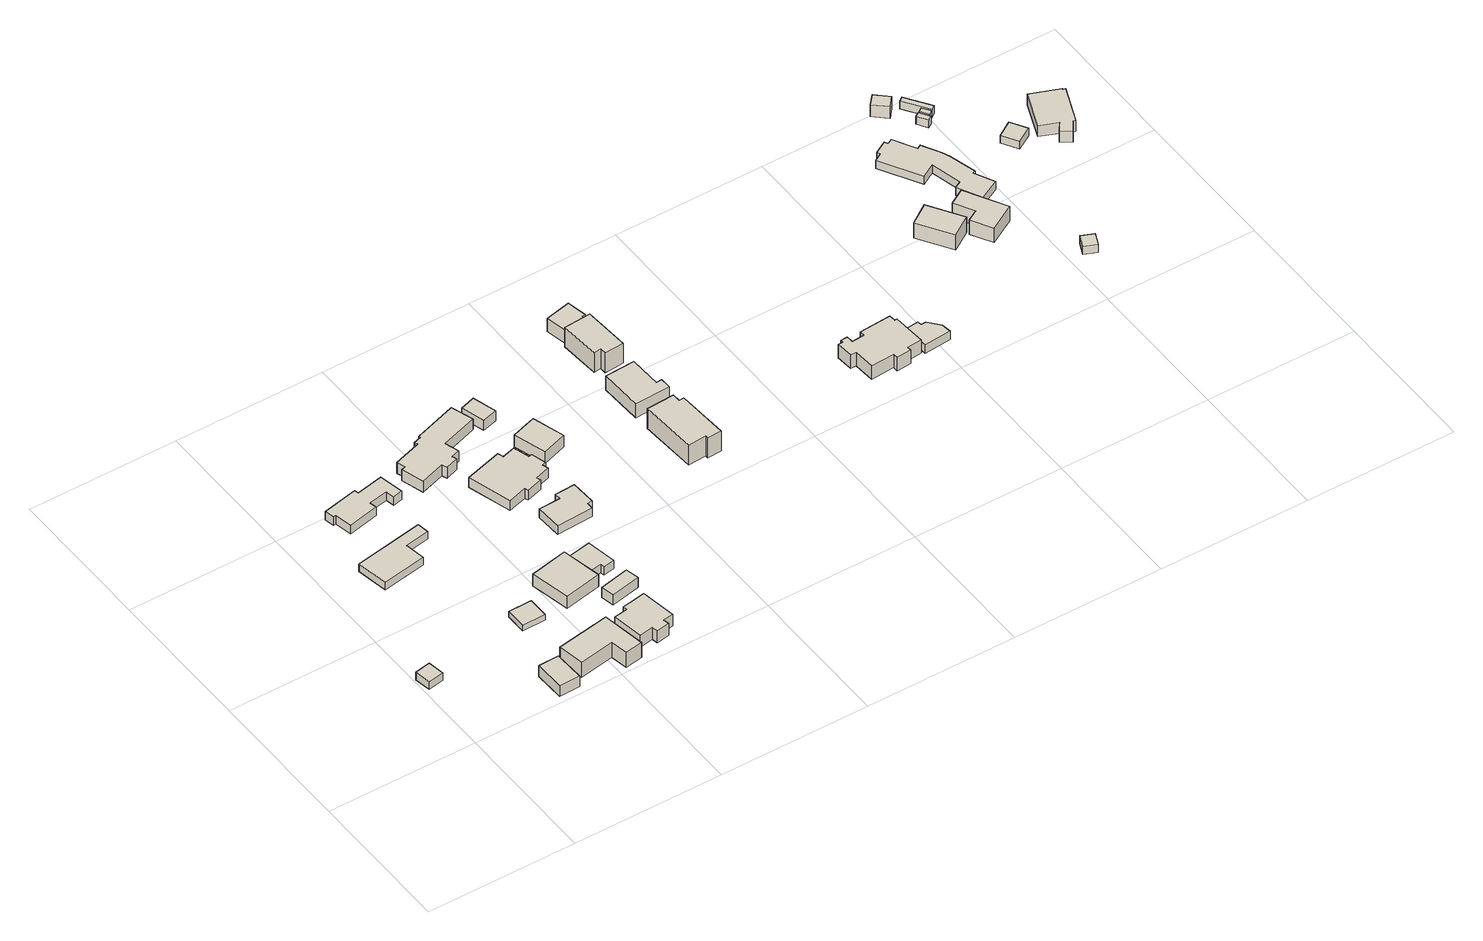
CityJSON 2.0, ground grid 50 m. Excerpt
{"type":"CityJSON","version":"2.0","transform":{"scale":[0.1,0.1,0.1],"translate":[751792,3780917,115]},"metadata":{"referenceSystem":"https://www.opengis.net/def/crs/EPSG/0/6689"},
"CityObjects":{
"building1":{"type":"Building","attributes":{"class":"3003","usage":"461","yearOfConstruction":"0001","measuredHeight":3,"storeysAboveGround":9999,"storeysBelowGround":9999,"RiverFloodingRiskAttribute.description":"4","RiverFloodingRiskAttribute.rank":"2","RiverFloodingRiskAttribute.depth":1.26,"RiverFloodingRiskAttribute.adminType":"2","RiverFloodingRiskAttribute.scale":"2","RiverFloodingRiskAttribute.duration":1.1,"BuildingDetailAttribute.totalFloorArea":-9999,"BuildingDetailAttribute.buildingFootprintArea":-9999,"BuildingDetailAttribute.buildingStructureType":"611","BuildingDetailAttribute.fireproofStructureType":"1011","BuildingDetailAttribute.landUseType":"231","BuildingDetailAttribute.specifiedBuildingCoverageRate":-9999,"BuildingDetailAttribute.specifiedFloorAreaRate":-9999,"BuildingDetailAttribute.buildingHeight":-9999,"BuildingDetailAttribute.surveyYear":"0001","BuildingIDAttribute.prefecture":"35","BuildingIDAttribute.city":"35215"},"address":[{"country":"日本","locality":"山口県周南市大字米光米光上"}],"geometry":[{"type":"Solid","lod":"1","boundaries":[[[[0,1,2,3]],[[2,4,5,3]],[[1,6,4,2]],[[0,7,6,1]],[[3,5,7,0]],[[4,6,7,5]]]]}]},
"building2":{"type":"Building","attributes":{"class":"3001","usage":"461","yearOfConstruction":"0001","measuredHeight":4.3,"storeysAboveGround":9999,"storeysBelowGround":9999,"RiverFloodingRiskAttribute.description":"4","RiverFloodingRiskAttribute.rank":"2","RiverFloodingRiskAttribute.depth":1.38,"RiverFloodingRiskAttribute.adminType":"2","RiverFloodingRiskAttribute.scale":"2","RiverFloodingRiskAttribute.duration":1.3,"BuildingDetailAttribute.totalFloorArea":-9999,"BuildingDetailAttribute.buildingFootprintArea":-9999,"BuildingDetailAttribute.buildingStructureType":"611","BuildingDetailAttribute.fireproofStructureType":"1011","BuildingDetailAttribute.landUseType":"231","BuildingDetailAttribute.specifiedBuildingCoverageRate":-9999,"BuildingDetailAttribute.specifiedFloorAreaRate":-9999,"BuildingDetailAttribute.buildingHeight":-9999,"BuildingDetailAttribute.surveyYear":"0001","BuildingIDAttribute.prefecture":"35","BuildingIDAttribute.city":"35215"},"address":[{"country":"日本","locality":"山口県周南市大字米光米光上"}],"geometry":[{"type":"Solid","lod":"1","boundaries":[[[[8,9,10,11]],[[10,12,13,11]],[[9,14,12,10]],[[8,15,14,9]],[[11,13,15,8]],[[12,14,15,13]]]]}]},
"building3":{"type":"Building","attributes":{"class":"3001","usage":"461","yearOfConstruction":"0001","measuredHeight":5.5,"storeysAboveGround":9999,"storeysBelowGround":9999,"RiverFloodingRiskAttribute.description":"4","RiverFloodingRiskAttribute.rank":"1","RiverFloodingRiskAttribute.depth":0.342,"RiverFloodingRiskAttribute.adminType":"2","RiverFloodingRiskAttribute.scale":"2","RiverFloodingRiskAttribute.duration":0,"BuildingDetailAttribute.totalFloorArea":-9999,"BuildingDetailAttribute.buildingFootprintArea":-9999,"BuildingDetailAttribute.buildingStructureType":"611","BuildingDetailAttribute.fireproofStructureType":"1011","BuildingDetailAttribute.landUseType":"231","BuildingDetailAttribute.specifiedBuildingCoverageRate":-9999,"BuildingDetailAttribute.specifiedFloorAreaRate":-9999,"BuildingDetailAttribute.buildingHeight":-9999,"BuildingDetailAttribute.surveyYear":"0001","BuildingIDAttribute.prefecture":"35","BuildingIDAttribute.city":"35215"},"address":[{"country":"日本","locality":"山口県周南市大字米光米光上"}],"geometry":[{"type":"Solid","lod":"1","boundaries":[[[[16,17,18,19,20,21]],[[20,22,23,21]],[[19,24,22,20]],[[18,25,24,19]],[[17,26,25,18]],[[16,27,26,17]],[[21,23,27,16]],[[22,24,25,26,27,23]]]]}]},
"building4":{"type":"Building","attributes":{"class":"3001","usage":"461","yearOfConstruction":"0001","measuredHeight":2.6,"storeysAboveGround":9999,"storeysBelowGround":9999,"RiverFloodingRiskAttribute.description":"4","RiverFloodingRiskAttribute.rank":"2","RiverFloodingRiskAttribute.depth":0.983,"RiverFloodingRiskAttribute.adminType":"2","RiverFloodingRiskAttribute.scale":"2","RiverFloodingRiskAttribute.duration":1.1,"BuildingDetailAttribute.totalFloorArea":-9999,"BuildingDetailAttribute.buildingFootprintArea":-9999,"BuildingDetailAttribute.buildingStructureType":"611","BuildingDetailAttribute.fireproofStructureType":"1011","BuildingDetailAttribute.landUseType":"231","BuildingDetailAttribute.specifiedBuildingCoverageRate":-9999,"BuildingDetailAttribute.specifiedFloorAreaRate":-9999,"BuildingDetailAttribute.buildingHeight":-9999,"BuildingDetailAttribute.surveyYear":"0001","BuildingIDAttribute.prefecture":"35","BuildingIDAttribute.city":"35215"},"address":[{"country":"日本","locality":"山口県周南市大字米光米光上"}],"geometry":[{"type":"Solid","lod":"1","boundaries":[[[[28,29,30,31]],[[30,32,33,31]],[[29,34,32,30]],[[28,35,34,29]],[[31,33,35,28]],[[32,34,35,33]]]]}]},
"building5":{"type":"Building","attributes":{"class":"3001","usage":"461","yearOfConstruction":"0001","measuredHeight":6.7,"storeysAboveGround":9999,"storeysBelowGround":9999,"RiverFloodingRiskAttribute.description":"4","RiverFloodingRiskAttribute.rank":"2","RiverFloodingRiskAttribute.depth":1.25,"RiverFloodingRiskAttribute.adminType":"2","RiverFloodingRiskAttribute.scale":"2","RiverFloodingRiskAttribute.duration":1.3,"BuildingDetailAttribute.totalFloorArea":-9999,"BuildingDetailAttribute.buildingFootprintArea":-9999,"BuildingDetailAttribute.buildingStructureType":"611","BuildingDetailAttribute.fireproofStructureType":"1011","BuildingDetailAttribute.landUseType":"231","BuildingDetailAttribute.specifiedBuildingCoverageRate":-9999,"BuildingDetailAttribute.specifiedFloorAreaRate":-9999,"BuildingDetailAttribute.buildingHeight":-9999,"BuildingDetailAttribute.surveyYear":"0001","BuildingIDAttribute.prefecture":"35","BuildingIDAttribute.city":"35215"},"address":[{"country":"日本","locality":"山口県周南市大字米光米光上"}],"geometry":[{"type":"Solid","lod":"1","boundaries":[[[[36,37,38,39,40,41]],[[40,42,43,41]],[[39,44,42,40]],[[38,45,44,39]],[[37,46,45,38]],[[36,47,46,37]],[[41,43,47,36]],[[42,44,45,46,47,43]]]]}]},
"building6":{"type":"Building","attributes":{"class":"3001","usage":"461","yearOfConstruction":"0001","measuredHeight":10.7,"storeysAboveGround":9999,"storeysBelowGround":9999,"LandSlideRiskAttribute.description":"1","LandSlideRiskAttribute.areaType":"1","BuildingDetailAttribute.totalFloorArea":-9999,"BuildingDetailAttribute.buildingFootprintArea":-9999,"BuildingDetailAttribute.buildingStructureType":"611","BuildingDetailAttribute.fireproofStructureType":"1011","BuildingDetailAttribute.landUseType":"231","BuildingDetailAttribute.specifiedBuildingCoverageRate":-9999,"BuildingDetailAttribute.specifiedFloorAreaRate":-9999,"BuildingDetailAttribute.buildingHeight":-9999,"BuildingDetailAttribute.surveyYear":"0001","BuildingIDAttribute.prefecture":"35","BuildingIDAttribute.city":"35215"},"address":[{"country":"日本","locality":"山口県周南市大字米光米光上"}],"geometry":[{"type":"Solid","lod":"1","boundaries":[[[[48,49,50,51,52,53,54,55,56,57,58,59]],[[58,60,61,59]],[[57,62,60,58]],[[56,63,62,57]],[[55,64,63,56]],[[54,65,64,55]],[[53,66,65,54]],[[52,67,66,53]],[[51,68,67,52]],[[50,69,68,51]],[[49,70,69,50]],[[48,71,70,49]],[[59,61,71,48]],[[60,62,63,64,65,66,67,68,69,70,71,61]]]]}]},
"building7":{"type":"Building","attributes":{"class":"3001","usage":"461","yearOfConstruction":"0001","measuredHeight":5.3,"storeysAboveGround":9999,"storeysBelowGround":9999,"RiverFloodingRiskAttribute.description":"4","RiverFloodingRiskAttribute.rank":"2","RiverFloodingRiskAttribute.depth":1.03,"RiverFloodingRiskAttribute.adminType":"2","RiverFloodingRiskAttribute.scale":"2","RiverFloodingRiskAttribute.duration":1.2,"BuildingDetailAttribute.totalFloorArea":-9999,"BuildingDetailAttribute.buildingFootprintArea":-9999,"BuildingDetailAttribute.buildingStructureType":"611","BuildingDetailAttribute.fireproofStructureType":"1011","BuildingDetailAttribute.landUseType":"231","BuildingDetailAttribute.specifiedBuildingCoverageRate":-9999,"BuildingDetailAttribute.specifiedFloorAreaRate":-9999,"BuildingDetailAttribute.buildingHeight":-9999,"BuildingDetailAttribute.surveyYear":"0001","BuildingIDAttribute.prefecture":"35","BuildingIDAttribute.city":"35215"},"address":[{"country":"日本","locality":"山口県周南市大字米光米光上"}],"geometry":[{"type":"Solid","lod":"1","boundaries":[[[[72,73,74,75]],[[74,76,77,75]],[[73,78,76,74]],[[72,79,78,73]],[[75,77,79,72]],[[76,78,79,77]]]]}]},
"building8":{"type":"Building","attributes":{"class":"3001","usage":"461","yearOfConstruction":"0001","measuredHeight":7,"storeysAboveGround":9999,"storeysBelowGround":9999,"RiverFloodingRiskAttribute.description":"4","RiverFloodingRiskAttribute.rank":"2","RiverFloodingRiskAttribute.depth":1.35,"RiverFloodingRiskAttribute.adminType":"2","RiverFloodingRiskAttribute.scale":"2","RiverFloodingRiskAttribute.duration":1.4,"BuildingDetailAttribute.totalFloorArea":-9999,"BuildingDetailAttribute.buildingFootprintArea":-9999,"BuildingDetailAttribute.buildingStructureType":"611","BuildingDetailAttribute.fireproofStructureType":"1011","BuildingDetailAttribute.landUseType":"231","BuildingDetailAttribute.specifiedBuildingCoverageRate":-9999,"BuildingDetailAttribute.specifiedFloorAreaRate":-9999,"BuildingDetailAttribute.buildingHeight":-9999,"BuildingDetailAttribute.surveyYear":"0001","BuildingIDAttribute.prefecture":"35","BuildingIDAttribute.city":"35215"},"address":[{"country":"日本","locality":"山口県周南市大字米光米光上"}],"geometry":[{"type":"Solid","lod":"1","boundaries":[[[[80,81,82,83,84,85,86,87,88,89]],[[88,90,91,89]],[[87,92,90,88]],[[86,93,92,87]],[[85,94,93,86]],[[84,95,94,85]],[[83,96,95,84]],[[82,97,96,83]],[[81,98,97,82]],[[80,99,98,81]],[[89,91,99,80]],[[90,92,93,94,95,96,97,98,99,91]]]]}]},
"building9":{"type":"Building","attributes":{"class":"3001","usage":"461","yearOfConstruction":"0001","measuredHeight":5.1,"storeysAboveGround":9999,"storeysBelowGround":9999,"RiverFloodingRiskAttribute.description":"4","RiverFloodingRiskAttribute.rank":"2","RiverFloodingRiskAttribute.depth":1.22,"RiverFloodingRiskAttribute.adminType":"2","RiverFloodingRiskAttribute.scale":"2","RiverFloodingRiskAttribute.duration":1.2,"BuildingDetailAttribute.totalFloorArea":-9999,"BuildingDetailAttribute.buildingFootprintArea":-9999,"BuildingDetailAttribute.buildingStructureType":"611","BuildingDetailAttribute.fireproofStructureType":"1011","BuildingDetailAttribute.landUseType":"231","BuildingDetailAttribute.specifiedBuildingCoverageRate":-9999,"BuildingDetailAttribute.specifiedFloorAreaRate":-9999,"BuildingDetailAttribute.buildingHeight":-9999,"BuildingDetailAttribute.surveyYear":"0001","BuildingIDAttribute.prefecture":"35","BuildingIDAttribute.city":"35215"},"address":[{"country":"日本","locality":"山口県周南市大字米光米光上"}],"geometry":[{"type":"Solid","lod":"1","boundaries":[[[[100,101,102,103]],[[102,104,105,103]],[[101,106,104,102]],[[100,107,106,101]],[[103,105,107,100]],[[104,106,107,105]]]]}]},
"building10":{"type":"Building","attributes":{"class":"3001","usage":"461","yearOfConstruction":"0001","measuredHeight":4.4,"storeysAboveGround":9999,"storeysBelowGround":9999,"RiverFloodingRiskAttribute.description":"4","RiverFloodingRiskAttribute.rank":"2","RiverFloodingRiskAttribute.depth":1.03,"RiverFloodingRiskAttribute.adminType":"2","RiverFloodingRiskAttribute.scale":"2","RiverFloodingRiskAttribute.duration":0.7,"BuildingDetailAttribute.totalFloorArea":-9999,"BuildingDetailAttribute.buildingFootprintArea":-9999,"BuildingDetailAttribute.buildingStructureType":"611","BuildingDetailAttribute.fireproofStructureType":"1011","BuildingDetailAttribute.landUseType":"231","BuildingDetailAttribute.specifiedBuildingCoverageRate":-9999,"BuildingDetailAttribute.specifiedFloorAreaRate":-9999,"BuildingDetailAttribute.buildingHeight":-9999,"BuildingDetailAttribute.surveyYear":"0001","BuildingIDAttribute.prefecture":"35","BuildingIDAttribute.city":"35215"},"address":[{"country":"日本","locality":"山口県周南市大字米光米光上"}],"geometry":[{"type":"Solid","lod":"1","boundaries":[[[[108,109,110,111,112,113]],[[112,114,115,113]],[[111,116,114,112]],[[110,117,116,111]],[[109,118,117,110]],[[108,119,118,109]],[[113,115,119,108]],[[114,116,117,118,119,115]]]]}]},
"building11":{"type":"Building","attributes":{"class":"3001","usage":"461","yearOfConstruction":"0001","measuredHeight":5.1,"storeysAboveGround":9999,"storeysBelowGround":9999,"LandSlideRiskAttribute.description":"1","LandSlideRiskAttribute.areaType":"1","BuildingDetailAttribute.totalFloorArea":-9999,"BuildingDetailAttribute.buildingFootprintArea":-9999,"BuildingDetailAttribute.buildingStructureType":"611","BuildingDetailAttribute.fireproofStructureType":"1011","BuildingDetailAttribute.landUseType":"231","BuildingDetailAttribute.specifiedBuildingCoverageRate":-9999,"BuildingDetailAttribute.specifiedFloorAreaRate":-9999,"BuildingDetailAttribute.buildingHeight":-9999,"BuildingDetailAttribute.surveyYear":"0001","BuildingIDAttribute.prefecture":"35","BuildingIDAttribute.city":"35215"},"address":[{"country":"日本","locality":"山口県周南市大字米光米光上"}],"geometry":[{"type":"Solid","lod":"1","boundaries":[[[[120,121,122,123,124,125,126,127,128,129,130,131,132,133,134,135]],[[134,136,137,135]],[[133,138,136,134]],[[132,139,138,133]],[[131,140,139,132]],[[130,141,140,131]],[[129,142,141,130]],[[128,143,142,129]],[[127,144,143,128]],[[126,145,144,127]],[[125,146,145,126]],[[124,147,146,125]],[[123,148,147,124]],[[122,149,148,123]],[[121,150,149,122]],[[120,151,150,121]],[[135,137,151,120]],[[136,138,139,140,141,142,143,144,145,146,147,148,149,150,151,137]]]]}]},
"building12":{"type":"Building","attributes":{"class":"3001","usage":"461","yearOfConstruction":"0001","measuredHeight":4.7,"storeysAboveGround":9999,"storeysBelowGround":9999,"RiverFloodingRiskAttribute.description":"4","RiverFloodingRiskAttribute.rank":"1","RiverFloodingRiskAttribute.depth":0.018,"RiverFloodingRiskAttribute.adminType":"2","RiverFloodingRiskAttribute.scale":"2","RiverFloodingRiskAttribute.duration":0,"BuildingDetailAttribute.totalFloorArea":-9999,"BuildingDetailAttribute.buildingFootprintArea":-9999,"BuildingDetailAttribute.buildingStructureType":"611","BuildingDetailAttribute.fireproofStructureType":"1011","BuildingDetailAttribute.landUseType":"231","BuildingDetailAttribute.specifiedBuildingCoverageRate":-9999,"BuildingDetailAttribute.specifiedFloorAreaRate":-9999,"BuildingDetailAttribute.buildingHeight":-9999,"BuildingDetailAttribute.surveyYear":"0001","BuildingIDAttribute.prefecture":"35","BuildingIDAttribute.city":"35215"},"address":[{"country":"日本","locality":"山口県周南市大字米光米光上"}],"geometry":[{"type":"Solid","lod":"1","boundaries":[[[[152,153,154,155,156,157,158,159,160,161,162,163,164,165]],[[164,166,167,165]],[[163,168,166,164]],[[162,169,168,163]],[[161,170,169,162]],[[160,171,170,161]],[[159,172,171,160]],[[158,173,172,159]],[[157,174,173,158]],[[156,175,174,157]],[[155,176,175,156]],[[154,177,176,155]],[[153,178,177,154]],[[152,179,178,153]],[[165,167,179,152]],[[166,168,169,170,171,172,173,174,175,176,177,178,179,167]]]]}]},
"building13":{"type":"Building","attributes":{"class":"3001","usage":"461","yearOfConstruction":"0001","measuredHeight":4,"storeysAboveGround":9999,"storeysBelowGround":9999,"RiverFloodingRiskAttribute.description":"4","RiverFloodingRiskAttribute.rank":"2","RiverFloodingRiskAttribute.depth":0.657,"RiverFloodingRiskAttribute.adminType":"2","RiverFloodingRiskAttribute.scale":"2","RiverFloodingRiskAttribute.duration":0.7,"BuildingDetailAttribute.totalFloorArea":-9999,"BuildingDetailAttribute.buildingFootprintArea":-9999,"BuildingDetailAttribute.buildingStructureType":"611","BuildingDetailAttribute.fireproofStructureType":"1011","BuildingDetailAttribute.landUseType":"231","BuildingDetailAttribute.specifiedBuildingCoverageRate":-9999,"BuildingDetailAttribute.specifiedFloorAreaRate":-9999,"BuildingDetailAttribute.buildingHeight":-9999,"BuildingDetailAttribute.surveyYear":"0001","BuildingIDAttribute.prefecture":"35","BuildingIDAttribute.city":"35215"},"address":[{"country":"日本","locality":"山口県周南市大字米光米光上"}],"geometry":[{"type":"Solid","lod":"1","boundaries":[[[[180,181,182,183,184,185,186,187]],[[186,188,189,187]],[[185,190,188,186]],[[184,191,190,185]],[[183,192,191,184]],[[182,193,192,183]],[[181,194,193,182]],[[180,195,194,181]],[[187,189,195,180]],[[188,190,191,192,193,194,195,189]]]]}]},
"building14":{"type":"Building","attributes":{"class":"3001","usage":"461","yearOfConstruction":"0001","measuredHeight":4.2,"storeysAboveGround":9999,"storeysBelowGround":9999,"LandSlideRiskAttribute.description":"1","LandSlideRiskAttribute.areaType":"1","BuildingDetailAttribute.totalFloorArea":-9999,"BuildingDetailAttribute.buildingFootprintArea":-9999,"BuildingDetailAttribute.buildingStructureType":"611","BuildingDetailAttribute.fireproofStructureType":"1011","BuildingDetailAttribute.landUseType":"231","BuildingDetailAttribute.specifiedBuildingCoverageRate":-9999,"BuildingDetailAttribute.specifiedFloorAreaRate":-9999,"BuildingDetailAttribute.buildingHeight":-9999,"BuildingDetailAttribute.surveyYear":"0001","BuildingIDAttribute.prefecture":"35","BuildingIDAttribute.city":"35215"},"address":[{"country":"日本","locality":"山口県周南市大字米光米光上"}],"geometry":[{"type":"Solid","lod":"1","boundaries":[[[[196,197,198,199]],[[198,200,201,199]],[[197,202,200,198]],[[196,203,202,197]],[[199,201,203,196]],[[200,202,203,201]]]]}]},
"building15":{"type":"Building","attributes":{"class":"3001","usage":"461","yearOfConstruction":"0001","measuredHeight":5.3,"storeysAboveGround":9999,"storeysBelowGround":9999,"RiverFloodingRiskAttribute.description":"4","RiverFloodingRiskAttribute.rank":"1","RiverFloodingRiskAttribute.depth":0.003,"RiverFloodingRiskAttribute.adminType":"2","RiverFloodingRiskAttribute.scale":"2","RiverFloodingRiskAttribute.duration":0,"BuildingDetailAttribute.totalFloorArea":-9999,"BuildingDetailAttribute.buildingFootprintArea":-9999,"BuildingDetailAttribute.buildingStructureType":"611","BuildingDetailAttribute.fireproofStructureType":"1011","BuildingDetailAttribute.landUseType":"231","BuildingDetailAttribute.specifiedBuildingCoverageRate":-9999,"BuildingDetailAttribute.specifiedFloorAreaRate":-9999,"BuildingDetailAttribute.buildingHeight":-9999,"BuildingDetailAttribute.surveyYear":"0001","BuildingIDAttribute.prefecture":"35","BuildingIDAttribute.city":"35215"},"address":[{"country":"日本","locality":"山口県周南市大字米光米光上"}],"geometry":[{"type":"Solid","lod":"1","boundaries":[[[[204,205,206,207]],[[206,208,209,207]],[[205,210,208,206]],[[204,211,210,205]],[[207,209,211,204]],[[208,210,211,209]]]]}]},
"building16":{"type":"Building","attributes":{"class":"3001","usage":"461","yearOfConstruction":"0001","measuredHeight":9.4,"storeysAboveGround":9999,"storeysBelowGround":9999,"RiverFloodingRiskAttribute.description":"4","RiverFloodingRiskAttribute.rank":"2","RiverFloodingRiskAttribute.depth":1.77,"RiverFloodingRiskAttribute.adminType":"2","RiverFloodingRiskAttribute.scale":"2","RiverFloodingRiskAttribute.duration":3,"BuildingDetailAttribute.totalFloorArea":-9999,"BuildingDetailAttribute.buildingFootprintArea":-9999,"BuildingDetailAttribute.buildingStructureType":"611","BuildingDetailAttribute.fireproofStructureType":"1011","BuildingDetailAttribute.landUseType":"231","BuildingDetailAttribute.specifiedBuildingCoverageRate":-9999,"BuildingDetailAttribute.specifiedFloorAreaRate":-9999,"BuildingDetailAttribute.buildingHeight":-9999,"BuildingDetailAttribute.surveyYear":"0001","BuildingIDAttribute.prefecture":"35","BuildingIDAttribute.city":"35215"},"address":[{"country":"日本","locality":"山口県周南市大字米光米光上"}],"geometry":[{"type":"Solid","lod":"1","boundaries":[[[[212,213,214,215,216,217,218,219]],[[218,220,221,219]],[[217,222,220,218]],[[216,223,222,217]],[[215,224,223,216]],[[214,225,224,215]],[[213,226,225,214]],[[212,227,226,213]],[[219,221,227,212]],[[220,222,223,224,225,226,227,221]]]]}]},
"building17":{"type":"Building","attributes":{"class":"3001","usage":"461","yearOfConstruction":"0001","measuredHeight":7.7,"storeysAboveGround":9999,"storeysBelowGround":9999,"RiverFloodingRiskAttribute.description":"4","RiverFloodingRiskAttribute.rank":"2","RiverFloodingRiskAttribute.depth":2.63,"RiverFloodingRiskAttribute.adminType":"2","RiverFloodingRiskAttribute.scale":"2","RiverFloodingRiskAttribute.duration":7.6,"BuildingDetailAttribute.totalFloorArea":-9999,"BuildingDetailAttribute.buildingFootprintArea":-9999,"BuildingDetailAttribute.buildingStructureType":"611","BuildingDetailAttribute.fireproofStructureType":"1011","BuildingDetailAttribute.landUseType":"231","BuildingDetailAttribute.specifiedBuildingCoverageRate":-9999,"BuildingDetailAttribute.specifiedFloorAreaRate":-9999,"BuildingDetailAttribute.buildingHeight":-9999,"BuildingDetailAttribute.surveyYear":"0001","BuildingIDAttribute.prefecture":"35","BuildingIDAttribute.city":"35215"},"address":[{"country":"日本","locality":"山口県周南市大字米光米光上"}],"geometry":[{"type":"Solid","lod":"1","boundaries":[[[[228,229,230,231,232,233]],[[232,234,235,233]],[[231,236,234,232]],[[230,237,236,231]],[[229,238,237,230]],[[228,239,238,229]],[[233,235,239,228]],[[234,236,237,238,239,235]]]]}]},
"building18":{"type":"Building","attributes":{"class":"3001","usage":"461","yearOfConstruction":"0001","measuredHeight":9,"storeysAboveGround":9999,"storeysBelowGround":9999,"RiverFloodingRiskAttribute.description":"4","RiverFloodingRiskAttribute.rank":"2","RiverFloodingRiskAttribute.depth":2.13,"RiverFloodingRiskAttribute.adminType":"2","RiverFloodingRiskAttribute.scale":"2","RiverFloodingRiskAttribute.duration":3,"BuildingDetailAttribute.totalFloorArea":-9999,"BuildingDetailAttribute.buildingFootprintArea":-9999,"BuildingDetailAttribute.buildingStructureType":"611","BuildingDetailAttribute.fireproofStructureType":"1011","BuildingDetailAttribute.landUseType":"231","BuildingDetailAttribute.specifiedBuildingCoverageRate":-9999,"BuildingDetailAttribute.specifiedFloorAreaRate":-9999,"BuildingDetailAttribute.buildingHeight":-9999,"BuildingDetailAttribute.surveyYear":"0001","BuildingIDAttribute.prefecture":"35","BuildingIDAttribute.city":"35215"},"address":[{"country":"日本","locality":"山口県周南市大字米光米光上"}],"geometry":[{"type":"Solid","lod":"1","boundaries":[[[[240,241,242,243,244,245]],[[244,246,247,245]],[[243,248,246,244]],[[242,249,248,243]],[[241,250,249,242]],[[240,251,250,241]],[[245,247,251,240]],[[246,248,249,250,251,247]]]]}]},
"building19":{"type":"Building","attributes":{"class":"3001","usage":"461","yearOfConstruction":"0001","measuredHeight":5.6,"storeysAboveGround":9999,"storeysBelowGround":9999,"RiverFloodingRiskAttribute.description":"4","RiverFloodingRiskAttribute.rank":"2","RiverFloodingRiskAttribute.depth":1.12,"RiverFloodingRiskAttribute.adminType":"2","RiverFloodingRiskAttribute.scale":"1","RiverFloodingRiskAttribute.duration":3,"BuildingDetailAttribute.totalFloorArea":-9999,"BuildingDetailAttribute.buildingFootprintArea":-9999,"BuildingDetailAttribute.buildingStructureType":"611","BuildingDetailAttribute.fireproofStructureType":"1011","BuildingDetailAttribute.landUseType":"231","BuildingDetailAttribute.specifiedBuildingCoverageRate":-9999,"BuildingDetailAttribute.specifiedFloorAreaRate":-9999,"BuildingDetailAttribute.buildingHeight":-9999,"BuildingDetailAttribute.surveyYear":"0001","BuildingIDAttribute.prefecture":"35","BuildingIDAttribute.city":"35215"},"address":[{"country":"日本","locality":"山口県周南市大字米光米光上"}],"geometry":[{"type":"Solid","lod":"1","boundaries":[[[[252,253,254,255,256,257,258,259]],[[258,260,261,259]],[[257,262,260,258]],[[256,263,262,257]],[[255,264,263,256]],[[254,265,264,255]],[[253,266,265,254]],[[252,267,266,253]],[[259,261,267,252]],[[260,262,263,264,265,266,267,261]]]]}]},
"building20":{"type":"Building","attributes":{"class":"3001","usage":"461","yearOfConstruction":"0001","measuredHeight":6.4,"storeysAboveGround":9999,"storeysBelowGround":9999,"LandSlideRiskAttribute.description":"1","LandSlideRiskAttribute.areaType":"1","BuildingDetailAttribute.totalFloorArea":-9999,"BuildingDetailAttribute.buildingFootprintArea":-9999,"BuildingDetailAttribute.buildingStructureType":"611","BuildingDetailAttribute.fireproofStructureType":"1011","BuildingDetailAttribute.landUseType":"231","BuildingDetailAttribute.specifiedBuildingCoverageRate":-9999,"BuildingDetailAttribute.specifiedFloorAreaRate":-9999,"BuildingDetailAttribute.buildingHeight":-9999,"BuildingDetailAttribute.surveyYear":"0001","BuildingIDAttribute.prefecture":"35","BuildingIDAttribute.city":"35215"},"address":[{"country":"日本","locality":"山口県周南市大字米光米光上"}],"geometry":[{"type":"Solid","lod":"1","boundaries":[[[[268,269,270,271,272,273,274,275,276,277,278,279,280,281,282,283,284,285]],[[284,286,287,285]],[[283,288,286,284]],[[282,289,288,283]],[[281,290,289,282]],[[280,291,290,281]],[[279,292,291,280]],[[278,293,292,279]],[[277,294,293,278]],[[276,295,294,277]],[[275,296,295,276]],[[274,297,296,275]],[[273,298,297,274]],[[272,299,298,273]],[[271,300,299,272]],[[270,301,300,271]],[[269,302,301,270]],[[268,303,302,269]],[[285,287,303,268]],[[286,288,289,290,291,292,293,294,295,296,297,298,299,300,301,302,303,287]]]]}]},
"building21":{"type":"Building","attributes":{"class":"3001","usage":"461","yearOfConstruction":"0001","measuredHeight":3.2,"storeysAboveGround":9999,"storeysBelowGround":9999,"BuildingDetailAttribute.totalFloorArea":-9999,"BuildingDetailAttribute.buildingFootprintArea":-9999,"BuildingDetailAttribute.buildingStructureType":"611","BuildingDetailAttribute.fireproofStructureType":"1011","BuildingDetailAttribute.landUseType":"231","BuildingDetailAttribute.specifiedBuildingCoverageRate":-9999,"BuildingDetailAttribute.specifiedFloorAreaRate":-9999,"BuildingDetailAttribute.buildingHeight":-9999,"BuildingDetailAttribute.surveyYear":"0001","BuildingIDAttribute.prefecture":"35","BuildingIDAttribute.city":"35215"},"address":[{"country":"日本","locality":"山口県周南市大字米光米光上"}],"geometry":[{"type":"Solid","lod":"1","boundaries":[[[[304,305,306,307,308,309,310]],[[309,311,312,310]],[[308,313,311,309]],[[307,314,313,308]],[[306,315,314,307]],[[305,316,315,306]],[[304,317,316,305]],[[310,312,317,304]],[[311,313,314,315,316,317,312]]]]}]},
"building22":{"type":"Building","attributes":{"class":"3001","usage":"461","yearOfConstruction":"0001","measuredHeight":7.1,"storeysAboveGround":9999,"storeysBelowGround":9999,"LandSlideRiskAttribute.description":"1","LandSlideRiskAttribute.areaType":"1","BuildingDetailAttribute.totalFloorArea":-9999,"BuildingDetailAttribute.buildingFootprintArea":-9999,"BuildingDetailAttribute.buildingStructureType":"611","BuildingDetailAttribute.fireproofStructureType":"1011","BuildingDetailAttribute.landUseType":"231","BuildingDetailAttribute.specifiedBuildingCoverageRate":-9999,"BuildingDetailAttribute.specifiedFloorAreaRate":-9999,"BuildingDetailAttribute.buildingHeight":-9999,"BuildingDetailAttribute.surveyYear":"0001","BuildingIDAttribute.prefecture":"35","BuildingIDAttribute.city":"35215"},"address":[{"country":"日本","locality":"山口県周南市大字米光米光上"}],"geometry":[{"type":"Solid","lod":"1","boundaries":[[[[318,319,320,321]],[[320,322,323,321]],[[319,324,322,320]],[[318,325,324,319]],[[321,323,325,318]],[[322,324,325,323]]]]}]},
"building23":{"type":"Building","attributes":{"class":"3001","usage":"461","yearOfConstruction":"0001","measuredHeight":7.6,"storeysAboveGround":9999,"storeysBelowGround":9999,"LandSlideRiskAttribute.description":"1","LandSlideRiskAttribute.areaType":"1","BuildingDetailAttribute.totalFloorArea":-9999,"BuildingDetailAttribute.buildingFootprintArea":-9999,"BuildingDetailAttribute.buildingStructureType":"611","BuildingDetailAttribute.fireproofStructureType":"1011","BuildingDetailAttribute.landUseType":"231","BuildingDetailAttribute.specifiedBuildingCoverageRate":-9999,"BuildingDetailAttribute.specifiedFloorAreaRate":-9999,"BuildingDetailAttribute.buildingHeight":-9999,"BuildingDetailAttribute.surveyYear":"0001","BuildingIDAttribute.prefecture":"35","BuildingIDAttribute.city":"35215"},"address":[{"country":"日本","locality":"山口県周南市大字米光米光上"}],"geometry":[{"type":"Solid","lod":"1","boundaries":[[[[326,327,328,329,330,331]],[[330,332,333,331]],[[329,334,332,330]],[[328,335,334,329]],[[327,336,335,328]],[[326,337,336,327]],[[331,333,337,326]],[[332,334,335,336,337,333]]]]}]},
"building24":{"type":"Building","attributes":{"class":"3001","usage":"461","yearOfConstruction":"0001","measuredHeight":3,"storeysAboveGround":9999,"storeysBelowGround":9999,"LandSlideRiskAttribute.description":"1","LandSlideRiskAttribute.areaType":"1","BuildingDetailAttribute.totalFloorArea":-9999,"BuildingDetailAttribute.buildingFootprintArea":-9999,"BuildingDetailAttribute.buildingStructureType":"611","BuildingDetailAttribute.fireproofStructureType":"1011","BuildingDetailAttribute.landUseType":"231","BuildingDetailAttribute.specifiedBuildingCoverageRate":-9999,"BuildingDetailAttribute.specifiedFloorAreaRate":-9999,"BuildingDetailAttribute.buildingHeight":-9999,"BuildingDetailAttribute.surveyYear":"0001","BuildingIDAttribute.prefecture":"35","BuildingIDAttribute.city":"35215"},"address":[{"country":"日本","locality":"山口県周南市大字米光米光上"}],"geometry":[{"type":"Solid","lod":"1","boundaries":[[[[338,339,340,341]],[[340,342,343,341]],[[339,344,342,340]],[[338,345,344,339]],[[341,343,345,338]],[[342,344,345,343]]]]}]},
"building25":{"type":"Building","attributes":{"class":"3001","usage":"461","yearOfConstruction":"0001","measuredHeight":8.9,"storeysAboveGround":9999,"storeysBelowGround":9999,"LandSlideRiskAttribute.description":"1","LandSlideRiskAttribute.areaType":"1","BuildingDetailAttribute.totalFloorArea":-9999,"BuildingDetailAttribute.buildingFootprintArea":-9999,"BuildingDetailAttribute.buildingStructureType":"611","BuildingDetailAttribute.fireproofStructureType":"1011","BuildingDetailAttribute.landUseType":"231","BuildingDetailAttribute.specifiedBuildingCoverageRate":-9999,"BuildingDetailAttribute.specifiedFloorAreaRate":-9999,"BuildingDetailAttribute.buildingHeight":-9999,"BuildingDetailAttribute.surveyYear":"0001","BuildingIDAttribute.prefecture":"35","BuildingIDAttribute.city":"35215"},"address":[{"country":"日本","locality":"山口県周南市大字米光米光上"}],"geometry":[{"type":"Solid","lod":"1","boundaries":[[[[346,347,348,349,350,351,352,353,354,355,356,357,358,359,360,361,362,363]],[[362,364,365,363]],[[361,366,364,362]],[[360,367,366,361]],[[359,368,367,360]],[[358,369,368,359]],[[357,370,369,358]],[[356,371,370,357]],[[355,372,371,356]],[[354,373,372,355]],[[353,374,373,354]],[[352,375,374,353]],[[351,376,375,352]],[[350,377,376,351]],[[349,378,377,350]],[[348,379,378,349]],[[347,380,379,348]],[[346,381,380,347]],[[363,365,381,346]],[[364,366,367,368,369,370,371,372,373,374,375,376,377,378,379,380,381,365]]]]}]},
"building26":{"type":"Building","attributes":{"class":"3003","usage":"461","yearOfConstruction":"0001","measuredHeight":13.9,"storeysAboveGround":9999,"storeysBelowGround":9999,"LandSlideRiskAttribute.description":"1","LandSlideRiskAttribute.areaType":"2","BuildingDetailAttribute.totalFloorArea":-9999,"BuildingDetailAttribute.buildingFootprintArea":-9999,"BuildingDetailAttribute.buildingStructureType":"611","BuildingDetailAttribute.fireproofStructureType":"1011","BuildingDetailAttribute.landUseType":"231","BuildingDetailAttribute.specifiedBuildingCoverageRate":-9999,"BuildingDetailAttribute.specifiedFloorAreaRate":-9999,"BuildingDetailAttribute.buildingHeight":-9999,"BuildingDetailAttribute.surveyYear":"0001","BuildingIDAttribute.prefecture":"35","BuildingIDAttribute.city":"35215"},"address":[{"country":"日本","locality":"山口県周南市大字米光米光上"}],"geometry":[{"type":"Solid","lod":"1","boundaries":[[[[382,383,384,385]],[[384,386,387,385]],[[383,388,386,384]],[[382,389,388,383]],[[385,387,389,382]],[[386,388,389,387]]]]}]},
"building27":{"type":"Building","attributes":{"class":"3003","usage":"461","yearOfConstruction":"0001","measuredHeight":3,"storeysAboveGround":9999,"storeysBelowGround":9999,"LandSlideRiskAttribute.description":"1","LandSlideRiskAttribute.areaType":"1","BuildingDetailAttribute.totalFloorArea":-9999,"BuildingDetailAttribute.buildingFootprintArea":-9999,"BuildingDetailAttribute.buildingStructureType":"611","BuildingDetailAttribute.fireproofStructureType":"1011","BuildingDetailAttribute.landUseType":"231","BuildingDetailAttribute.specifiedBuildingCoverageRate":-9999,"BuildingDetailAttribute.specifiedFloorAreaRate":-9999,"BuildingDetailAttribute.buildingHeight":-9999,"BuildingDetailAttribute.surveyYear":"0001","BuildingIDAttribute.prefecture":"35","BuildingIDAttribute.city":"35215"},"address":[{"country":"日本","locality":"山口県周南市大字米光米光上"}],"geometry":[{"type":"Solid","lod":"1","boundaries":[[[[390,391,392,393]],[[392,394,395,393]],[[391,396,394,392]],[[390,397,396,391]],[[393,395,397,390]],[[394,396,397,395]]]]}]},
"building28":{"type":"Building","attributes":{"class":"3003","usage":"461","yearOfConstruction":"0001","measuredHeight":3,"storeysAboveGround":9999,"storeysBelowGround":9999,"LandSlideRiskAttribute.description":"1","LandSlideRiskAttribute.areaType":"1","BuildingDetailAttribute.totalFloorArea":-9999,"BuildingDetailAttribute.buildingFootprintArea":-9999,"BuildingDetailAttribute.buildingStructureType":"611","BuildingDetailAttribute.fireproofStructureType":"1011","BuildingDetailAttribute.landUseType":"231","BuildingDetailAttribute.specifiedBuildingCoverageRate":-9999,"BuildingDetailAttribute.specifiedFloorAreaRate":-9999,"BuildingDetailAttribute.buildingHeight":-9999,"BuildingDetailAttribute.surveyYear":"0001","BuildingIDAttribute.prefecture":"35","BuildingIDAttribute.city":"35215"},"address":[{"country":"日本","locality":"山口県周南市大字米光米光上"}],"geometry":[{"type":"Solid","lod":"1","boundaries":[[[[398,399,400,401]],[[400,402,403,401]],[[399,404,402,400]],[[398,405,404,399]],[[401,403,405,398]],[[402,404,405,403]]]]}]},
"building29":{"type":"Building","attributes":{"class":"3003","usage":"461","yearOfConstruction":"0001","measuredHeight":3,"storeysAboveGround":9999,"storeysBelowGround":9999,"LandSlideRiskAttribute.description":"1","LandSlideRiskAttribute.areaType":"1","BuildingDetailAttribute.totalFloorArea":-9999,"BuildingDetailAttribute.buildingFootprintArea":-9999,"BuildingDetailAttribute.buildingStructureType":"611","BuildingDetailAttribute.fireproofStructureType":"1011","BuildingDetailAttribute.landUseType":"231","BuildingDetailAttribute.specifiedBuildingCoverageRate":-9999,"BuildingDetailAttribute.specifiedFloorAreaRate":-9999,"BuildingDetailAttribute.buildingHeight":-9999,"BuildingDetailAttribute.surveyYear":"0001","BuildingIDAttribute.prefecture":"35","BuildingIDAttribute.city":"35215"},"address":[{"country":"日本","locality":"山口県周南市大字米光米光上"}],"geometry":[{"type":"Solid","lod":"1","boundaries":[[[[406,407,408,409]],[[408,410,411,409]],[[407,412,410,408]],[[406,413,412,407]],[[409,411,413,406]],[[410,412,413,411]]]]}]},
"building30":{"type":"Building","attributes":{"class":"3001","usage":"461","yearOfConstruction":"0001","measuredHeight":3,"storeysAboveGround":9999,"storeysBelowGround":9999,"LandSlideRiskAttribute.description":"1","LandSlideRiskAttribute.areaType":"1","BuildingDetailAttribute.totalFloorArea":-9999,"BuildingDetailAttribute.buildingFootprintArea":-9999,"BuildingDetailAttribute.buildingStructureType":"611","BuildingDetailAttribute.fireproofStructureType":"1011","BuildingDetailAttribute.landUseType":"231","BuildingDetailAttribute.specifiedBuildingCoverageRate":-9999,"BuildingDetailAttribute.specifiedFloorAreaRate":-9999,"BuildingDetailAttribute.buildingHeight":-9999,"BuildingDetailAttribute.surveyYear":"0001","BuildingIDAttribute.prefecture":"35","BuildingIDAttribute.city":"35215"},"address":[{"country":"日本","locality":"山口県周南市大字米光米光上"}],"geometry":[{"type":"Solid","lod":"1","boundaries":[[[[414,415,416,417]],[[416,418,419,417]],[[415,420,418,416]],[[414,421,420,415]],[[417,419,421,414]],[[418,420,421,419]]]]}]},
"building31":{"type":"Building","attributes":{"class":"3001","usage":"461","yearOfConstruction":"0001","measuredHeight":7.7,"storeysAboveGround":9999,"storeysBelowGround":9999,"LandSlideRiskAttribute.description":"1","LandSlideRiskAttribute.areaType":"2","BuildingDetailAttribute.totalFloorArea":-9999,"BuildingDetailAttribute.buildingFootprintArea":-9999,"BuildingDetailAttribute.buildingStructureType":"611","BuildingDetailAttribute.fireproofStructureType":"1011","BuildingDetailAttribute.landUseType":"231","BuildingDetailAttribute.specifiedBuildingCoverageRate":-9999,"BuildingDetailAttribute.specifiedFloorAreaRate":-9999,"BuildingDetailAttribute.buildingHeight":-9999,"BuildingDetailAttribute.surveyYear":"0001","BuildingIDAttribute.prefecture":"35","BuildingIDAttribute.city":"35215"},"address":[{"country":"日本","locality":"山口県周南市大字米光米光上"}],"geometry":[{"type":"Solid","lod":"1","boundaries":[[[[422,423,424,425,426,427,428,429,430,431]],[[430,432,433,431]],[[429,434,432,430]],[[428,435,434,429]],[[427,436,435,428]],[[426,437,436,427]],[[425,438,437,426]],[[424,439,438,425]],[[423,440,439,424]],[[422,441,440,423]],[[431,433,441,422]],[[432,434,435,436,437,438,439,440,441,433]]]]}]}
},
"vertices":[
[10,244,12],[1,298,12],[53,308,12],[62,253,12],[53,308,42],[62,253,42],[1,298,42],[10,244,42],
[369,18,9],[299,16,9],[297,118,9],[366,120,9],[297,118,50],[366,120,50],[299,16,50],[369,18,50],
[268,735,21],[279,669,21],[132,644,21],[114,749,21],[343,788,21],[349,749,21],[343,788,50],[349,749,50],[114,749,50],[132,644,50],[279,669,50],[268,735,50],
[440,294,13],[362,293,13],[362,363,13],[440,364,13],[362,363,35],[440,364,35],[362,293,35],[440,294,35],
[522,9,8],[512,66,8],[395,46,8],[380,133,8],[557,163,8],[581,19,8],[557,163,66],[581,19,66],[380,133,66],[395,46,66],[512,66,66],[522,9,66],
[330,891,51],[324,920,51],[260,907,51],[265,884,51],[163,862,51],[151,920,51],[143,918,51],[136,950,51],[253,975,51],[256,961,51],[345,979,51],[362,898,51],[345,979,84],[362,898,84],[256,961,84],[253,975,84],[136,950,84],[143,918,84],[151,920,84],[163,862,84],[265,884,84],[260,907,84],[324,920,84],[330,891,84],
[518,299,13],[490,430,13],[615,456,13],[642,324,13],[615,456,59],[642,324,59],[490,430,59],[518,299,59],
[691,68,10],[694,49,10],[651,42,10],[647,62,10],[600,54,10],[583,157,10],[629,164,10],[627,178,10],[706,191,10],[725,74,10],[706,191,56],[725,74,56],[627,178,56],[629,164,56],[583,157,56],[600,54,56],[647,62,56],[651,42,56],[694,49,56],[691,68,56],
[635,240,10],[626,284,10],[724,305,10],[734,261,10],[724,305,49],[734,261,49],[626,284,49],[635,240,49],
[682,354,12],[679,368,12],[642,362,12],[627,447,12],[702,460,12],[720,361,12],[702,460,44],[720,361,44],[627,447,44],[642,362,44],[679,368,44],[682,354,44],
[572,990,43],[587,943,43],[559,934,43],[564,919,43],[521,905,43],[515,922,43],[433,896,43],[410,970,43],[425,974,43],[416,1002,43],[507,1031,43],[503,1042,43],[529,1050,43],[527,1056,43],[670,1102,43],[694,1029,43],[670,1102,85],[694,1029,85],[527,1056,85],[529,1050,85],[503,1042,85],[507,1031,85],[416,1002,85],[425,974,85],[410,970,85],[433,896,85],[515,922,85],[521,905,85],[564,919,85],[559,934,85],[587,943,85],[572,990,85],
[735,885,25],[751,832,25],[762,835,25],[776,785,25],[763,781,25],[769,761,25],[720,747,25],[724,734,25],[670,718,25],[667,729,25],[604,711,25],[562,856,25],[685,891,25],[691,872,25],[685,891,63],[691,872,63],[562,856,63],[604,711,63],[667,729,63],[670,718,63],[724,734,63],[720,747,63],[769,761,63],[763,781,63],[776,785,63],[762,835,63],[751,832,63],[735,885,63],
[785,589,19],[786,566,19],[663,560,19],[659,647,19],[732,650,19],[731,671,19],[798,674,19],[802,589,19],[798,674,52],[802,589,52],[731,671,52],[732,650,52],[659,647,52],[663,560,52],[786,566,52],[785,589,52],
[718,1010,42],[695,1087,42],[745,1102,42],[768,1024,42],[745,1102,81],[768,1024,81],[695,1087,81],[718,1010,81],
[795,816,24],[762,922,24],[844,948,24],[877,842,24],[844,948,70],[877,842,70],[762,922,70],[795,816,70],
[1238,771,2],[1248,599,2],[1201,596,2],[1200,606,2],[1139,602,2],[1128,792,2],[1220,797,2],[1221,770,2],[1220,797,79],[1221,770,79],[1128,792,79],[1139,602,79],[1200,606,79],[1201,596,79],[1248,599,79],[1238,771,79],
[1243,889,1],[1244,852,1],[1126,847,1],[1120,990,1],[1220,995,1],[1224,888,1],[1220,995,55],[1224,888,55],[1120,990,55],[1126,847,55],[1244,852,55],[1243,889,55],
[1154,1042,9],[1153,1063,9],[1129,1061,9],[1120,1194,9],[1209,1200,9],[1219,1046,9],[1209,1200,85],[1219,1046,85],[1120,1194,85],[1129,1061,85],[1153,1063,85],[1154,1042,85],
[1205,1231,2],[1208,1213,2],[1173,1206,2],[1170,1221,2],[1132,1213,2],[1118,1280,2],[1203,1298,2],[1216,1233,2],[1203,1298,53],[1216,1233,53],[1118,1280,53],[1132,1213,53],[1170,1221,53],[1173,1206,53],[1208,1213,53],[1205,1231,53],
[1804,700,24],[1803,717,24],[1909,724,24],[1911,702,24],[1919,703,24],[1927,593,24],[1878,589,24],[1879,575,24],[1830,571,24],[1829,588,24],[1751,583,24],[1746,654,24],[1727,653,24],[1723,709,24],[1739,710,24],[1738,719,24],[1761,720,24],[1763,697,24],[1761,720,76],[1763,697,76],[1738,719,76],[1739,710,76],[1723,709,76],[1727,653,76],[1746,654,76],[1751,583,76],[1829,588,76],[1830,571,76],[1879,575,76],[1878,589,76],[1927,593,76],[1919,703,76],[1911,702,76],[1909,724,76],[1803,717,76],[1804,700,76],
[1991,664,24],[2022,627,24],[2026,594,24],[1936,586,24],[1928,673,24],[1973,677,24],[1974,663,24],[1973,677,56],[1974,663,56],[1928,673,56],[1936,586,56],[2026,594,56],[2022,627,56],[1991,664,56],
[2224,855,61],[2153,963,61],[2220,1007,61],[2290,899,61],[2220,1007,121],[2290,899,121],[2153,963,121],[2224,855,121],
[2324,810,72],[2285,878,72],[2320,898,72],[2284,962,72],[2336,992,72],[2411,860,72],[2336,992,128],[2411,860,128],[2284,962,128],[2320,898,128],[2285,878,128],[2324,810,128],
[2498,544,150],[2457,562,150],[2475,604,150],[2516,586,150],[2475,604,180],[2516,586,180],[2457,562,180],[2498,544,180],
[2297,1286,85],[2338,1213,85],[2351,1220,85],[2384,1161,85],[2394,1136,85],[2419,1045,85],[2410,1042,85],[2443,977,85],[2377,943,85],[2336,1021,85],[2358,1032,85],[2333,1133,85],[2288,1108,85],[2212,1239,85],[2237,1254,85],[2232,1264,85],[2274,1288,85],[2280,1277,85],[2274,1288,116],[2280,1277,116],[2232,1264,116],[2237,1254,116],[2212,1239,116],[2288,1108,116],[2333,1133,116],[2358,1032,116],[2336,1021,116],[2377,943,116],[2443,977,116],[2410,1042,116],[2419,1045,116],[2394,1136,116],[2384,1161,116],[2351,1220,116],[2338,1213,116],[2297,1286,116],
[2345,1361,113],[2302,1399,113],[2330,1430,113],[2372,1393,113],[2330,1430,159],[2372,1393,159],[2302,1399,159],[2345,1361,159],
[2411,1266,115],[2390,1299,115],[2405,1309,115],[2426,1276,115],[2405,1309,145],[2426,1276,145],[2390,1299,145],[2411,1266,145],
[2428,1284,115],[2409,1311,115],[2422,1320,115],[2441,1294,115],[2422,1320,145],[2441,1294,145],[2409,1311,145],[2428,1284,145],
[2444,1296,115],[2388,1377,115],[2402,1387,115],[2458,1306,115],[2402,1387,145],[2458,1306,145],[2388,1377,145],[2444,1296,145],
[2573,1047,118],[2541,1098,118],[2592,1130,118],[2624,1078,118],[2592,1130,148],[2624,1078,148],[2541,1098,148],[2573,1047,148],
[2774,1128,138],[2782,1125,138],[2732,1000,138],[2726,1003,138],[2701,968,138],[2669,991,138],[2690,1020,138],[2631,1043,138],[2680,1168,138],[2775,1131,138],[2680,1168,180],[2775,1131,180],[2631,1043,180],[2690,1020,180],[2669,991,180],[2701,968,180],[2726,1003,180],[2732,1000,180],[2782,1125,180],[2774,1128,180]
]}
